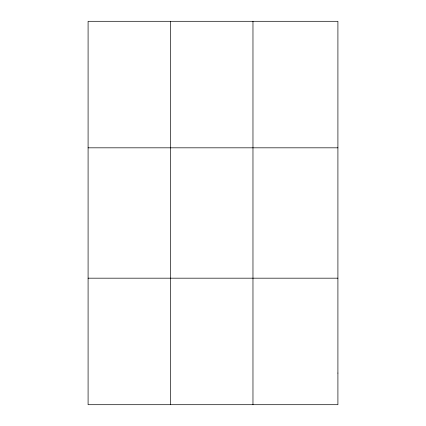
<?xml version="1.0" encoding="UTF-8"?>
<svg xmlns="http://www.w3.org/2000/svg" width="426" height="426" viewBox="0 0 426 426"><rect width="100%" height="100%" fill="white"/><g stroke="black" fill="none" stroke-linecap="round" stroke-linejoin="round"><path stroke-width="0.64" d="M170.533 21.3L170.533 404.7M252.969 21.3L252.969 404.7M88.091 147.822L337.909 147.822M88.091 278.178L337.909 278.178M337.909 373.07L337.909 404.7L88.091 404.7L88.091 21.3L337.909 21.3L337.909 373.07"/></g></svg>
